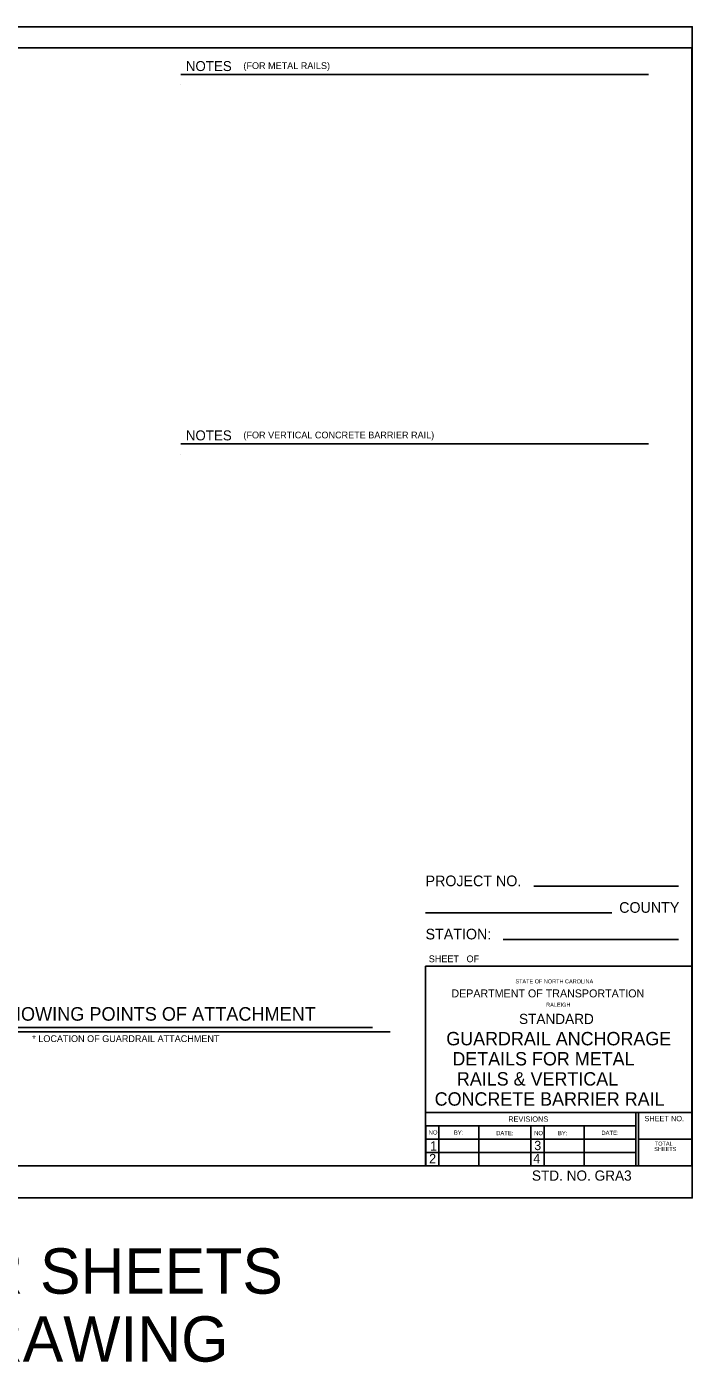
# Model space of a CAD drawing. Extents: x 0 to 10.9, y -1 to 7.3.
# Drawn here: x 6.79 to 10.91, y -1.02 to 7.26 of the extents above; entities that cross this region are included whole.
import ezdxf

# ---------------------------------------------------------------- set-up
doc = ezdxf.new("R2010")
doc.units = 0
for name, color, linetype in [('Plan Sheet', 7, 'Continuous'), ('Plan Sheet CELL', 7, 'Continuous'), ('Plot Shape', 7, 'Continuous'), ('Subtitle Text', 7, 'Continuous'), ('Text', 7, 'Continuous'), ('Title Text', 7, 'Continuous'), ('User Information Notes', 7, 'Continuous')]:
    doc.layers.add(name, color=color, linetype=linetype)

msp = doc.modelspace()

# ---------------------------------------------------------------- linework, layer by layer
at = {"layer": 'Plan Sheet'}
for p, q in [((10.9109, 7.26), (10.9109, 7.26)), ((0.3479, 7.13), (10.908, 7.13)), ((10.908, 7.13), (10.908, 0.2)), ((0.3479, 0.2), (10.908, 0.2)), ((10.9109, 0), (10.9109, 0))]:
    msp.add_line(p, q, dxfattribs=at)
at = {"layer": 'Plan Sheet CELL'}
for p, q in [((10.8256, 1.9326), (9.9289, 1.9326)), ((10.413, 1.7676), (9.2581, 1.7676)), ((10.8256, 1.6027), (9.7399, 1.6027)), ((10.908, 1.4377), (9.2581, 1.4377)), ((9.2581, 1.4377), (9.2581, 0.2)), ((9.2581, 0.5301), (10.908, 0.5301)), ((10.5616, 0.5301), (10.5616, 0.2)), ((10.5781, 0.5301), (10.5781, 0.2)), ((9.2581, 0.4477), (10.5622, 0.4477)), ((9.2591, 0.4477), (9.2591, 0.2)), ((9.3405, 0.4477), (9.3405, 0.2)), ((9.588, 0.4463), (9.588, 0.1988)), ((9.91, 0.4477), (9.91, 0.198)), ((9.9927, 0.4477), (9.9927, 0.1998)), ((10.2401, 0.4477), (10.2401, 0.1998)), ((9.2581, 0.3651), (10.5649, 0.3651)), ((10.5781, 0.3651), (10.9051, 0.3651)), ((9.2581, 0.2827), (10.5622, 0.2827))]:
    msp.add_line(p, q, dxfattribs=at)
at = {"layer": 'Plot Shape'}
msp.add_lwpolyline([(0, 7.26), (10.9109, 7.26), (10.9109, 0), (0, 0)], close=True, dxfattribs=at)
at = {"layer": 'Title Text'}
for p, q in [((7.7413, 6.9629), (10.6398, 6.9629)), ((7.7413, 4.6736), (10.6398, 4.6736)), ((5.9453, 1.0291), (9.0393, 1.0291)), ((6.0564, 1.0575), (8.9282, 1.0575))]:
    msp.add_line(p, q, dxfattribs=at)
at = {"layer": 'User Information Notes'}
for p, q in [((7.7413, 6.9004), (7.7413, 6.9004)), ((7.7413, 4.6111), (7.7413, 4.6111))]:
    msp.add_line(p, q, dxfattribs=at)

# ---------------------------------------------------------------- texts
at = {"layer": 'Plan Sheet'}
msp.add_text('STD. NO. GRA3', height=0.063, dxfattribs=at).set_placement((9.9172, 0.1073))
at = {"layer": 'Plan Sheet CELL'}
for s, height, p in [('PROJECT NO.', 0.066, (9.2581, 1.9326)), ('COUNTY', 0.066, (10.458, 1.7676)), ('STATION:', 0.066, (9.2581, 1.6027)), ('STATE OF NORTH CAROLINA', 0.024748, (9.8148, 1.3303)), ('DEPARTMENT OF TRANSPORTATION', 0.049498, (9.4181, 1.2433)), ('RALEIGH', 0.02475, (10.0054, 1.1854)), ('REVISIONS', 0.033, (9.7704, 0.4726)), ('SHEET NO.', 0.033, (10.6144, 0.4757)), ('NO.', 0.0263, (9.2776, 0.3933)), ('BY:', 0.0263, (9.4334, 0.3921)), ('DATE:', 0.0263, (9.6955, 0.3892)), ('NO.', 0.0263, (9.931, 0.3892)), ('BY:', 0.0263, (10.0784, 0.389)), ('DATE:', 0.0263, (10.3475, 0.3906)), ('1', 0.0577, (9.2863, 0.2938)), ('3', 0.0577, (9.9317, 0.2965)), ('TOTAL', 0.02475, (10.6791, 0.3245)), ('2', 0.0577, (9.2803, 0.2153)), ('4', 0.0577, (9.9255, 0.2153)), ('SHEETS', 0.02475, (10.6753, 0.2911))]:
    msp.add_text(s, height=height, dxfattribs=at).set_placement(p)
at = {"layer": 'Subtitle Text'}
msp.add_text('STANDARD', height=0.063, dxfattribs=at).set_placement((9.8373, 1.0784))
at = {"layer": 'Text'}
for s, p in [('(FOR METAL RAILS)', (8.1294, 6.9975)), ('(FOR VERTICAL CONCRETE BARRIER RAIL)', (8.1294, 4.7082)), ('SHEET   OF  ', (9.278, 1.4614)), ('* LOCATION OF GUARDRAIL ATTACHMENT', (6.8207, 0.9665))]:
    msp.add_text(s, height=0.041979, dxfattribs=at).set_placement(p)
at = {"layer": 'Title Text'}
for s, height, p in [('NOTES', 0.06171, (7.7725, 6.9852)), ('NOTES', 0.06171, (7.7725, 4.6959)), ('SKETCH SHOWING POINTS OF ATTACHMENT', 0.083958, (6.1082, 1.0989)), ('GUARDRAIL ANCHORAGE', 0.083, (9.3864, 0.9461)), ('DETAILS FOR METAL ', 0.083, (9.4242, 0.8215)), ('RAILS & VERTICAL ', 0.083, (9.4522, 0.6968)), ('CONCRETE BARRIER RAIL', 0.083, (9.3144, 0.5721))]:
    msp.add_text(s, height=height, dxfattribs=at).set_placement(p)
at = {"layer": 'User Information Notes'}
for s, p in [('OPEN MODEL DIALOGUE FOR SHEETS', (1.3102, -0.5934)), ('THIS IS THE STANDARD DRAWING', (1.7677, -1.0145))]:
    msp.add_text(s, height=0.28125, dxfattribs=at).set_placement(p)

doc.saveas('drawing.dxf')
